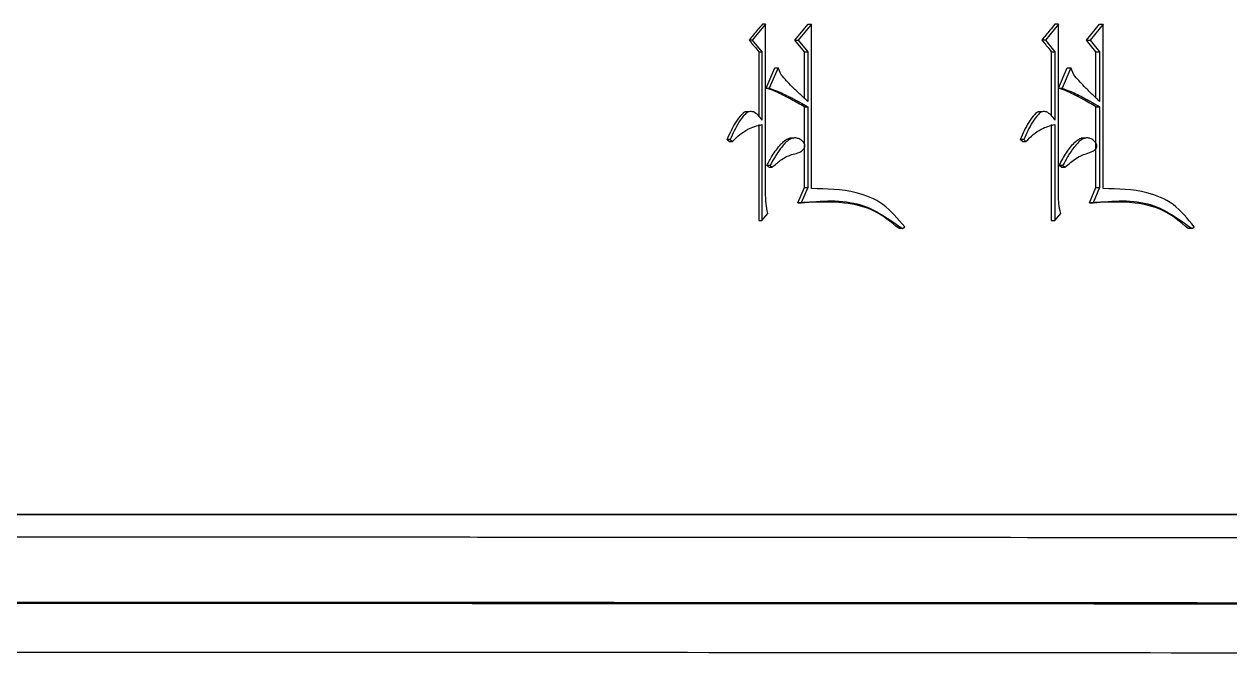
# Model space of a CAD drawing. Header units: millimetres. Extents: x 2371 to 4515, y 843 to 2359.
# Drawn here: x 3246.86 to 3261.54, y 1064.14 to 1071.88 of the extents above; entities that cross this region are included whole.
import ezdxf

# ---------------------------------------------------------------- set-up
doc = ezdxf.new("R2010")
doc.units = ezdxf.units.MM

msp = doc.modelspace()

# ---------------------------------------------------------------- linework, layer by layer
at = {"color": 7, "linetype": 'Continuous', "lineweight": 25}
for p, q in [((3255.884, 1071.88), (3255.722, 1071.686)), ((3255.884, 1071.88), (3255.845, 1071.88)), ((3255.884, 1069.793), (3255.884, 1071.88)), ((3256.24, 1071.686), (3256.401, 1071.88)), ((3256.441, 1071.88), (3256.28, 1071.686)), ((3256.401, 1071.88), (3256.441, 1071.88)), ((3256.441, 1069.879), (3256.441, 1071.88)), ((3259.449, 1071.88), (3259.291, 1071.686)), ((3259.449, 1071.88), (3259.405, 1071.88)), ((3259.449, 1069.793), (3259.449, 1071.88)), ((3259.791, 1071.686), (3259.949, 1071.88)), ((3259.994, 1071.88), (3259.836, 1071.686)), ((3259.949, 1071.88), (3259.994, 1071.88)), ((3259.994, 1069.879), (3259.994, 1071.88)), ((3255.722, 1071.686), (3255.683, 1071.686)), ((3255.722, 1071.686), (3255.839, 1071.545)), ((3256.24, 1071.686), (3256.28, 1071.686)), ((3256.356, 1071.545), (3256.24, 1071.686)), ((3256.28, 1071.686), (3256.396, 1071.545)), ((3259.291, 1071.686), (3259.247, 1071.686)), ((3259.291, 1071.686), (3259.405, 1071.545)), ((3259.791, 1071.686), (3259.836, 1071.686)), ((3259.905, 1071.545), (3259.791, 1071.686)), ((3259.836, 1071.686), (3259.95, 1071.545)), ((3255.8, 1071.545), (3255.839, 1071.545)), ((3255.8, 1071.545), (3255.8, 1070.761)), ((3255.839, 1071.545), (3255.839, 1070.712)), ((3256.356, 1071.545), (3256.396, 1071.545)), ((3256.356, 1070.976), (3256.356, 1071.545)), ((3256.396, 1071.545), (3256.396, 1070.939)), ((3259.361, 1071.545), (3259.405, 1071.545)), ((3259.361, 1071.545), (3259.361, 1070.768)), ((3259.405, 1071.545), (3259.405, 1070.712)), ((3259.905, 1071.545), (3259.95, 1071.545)), ((3259.905, 1070.982), (3259.905, 1071.545)), ((3259.95, 1071.545), (3259.95, 1070.939)), ((3255.89, 1071.101), (3255.998, 1071.35)), ((3256.037, 1071.35), (3255.929, 1071.101)), ((3255.998, 1071.35), (3256.037, 1071.35)), ((3256.073, 1071.264), (3256.037, 1071.35)), ((3259.449, 1071.102), (3259.555, 1071.35)), ((3259.599, 1071.35), (3259.493, 1071.101)), ((3259.555, 1071.35), (3259.599, 1071.35)), ((3259.634, 1071.264), (3259.599, 1071.35)), ((3255.89, 1071.101), (3255.929, 1071.101)), ((3259.449, 1071.101), (3259.493, 1071.101)), ((3256.356, 1070.874), (3256.396, 1070.874)), ((3256.356, 1070.422), (3256.356, 1070.874)), ((3256.396, 1070.874), (3256.396, 1069.89)), ((3259.905, 1070.874), (3259.95, 1070.874)), ((3259.905, 1069.89), (3259.905, 1070.874)), ((3259.95, 1070.874), (3259.95, 1069.89)), ((3255.675, 1070.811), (3255.636, 1070.811)), ((3259.245, 1070.811), (3259.201, 1070.811)), ((3255.8, 1070.658), (3255.8, 1069.49)), ((3255.839, 1070.658), (3255.839, 1069.49)), ((3259.361, 1070.658), (3259.361, 1069.49)), ((3259.405, 1070.658), (3259.405, 1069.49)), ((3255.451, 1070.474), (3255.413, 1070.474)), ((3255.44, 1070.452), (3255.413, 1070.474)), ((3255.44, 1070.452), (3255.479, 1070.452)), ((3255.451, 1070.474), (3255.479, 1070.452)), ((3256.217, 1070.493), (3256.177, 1070.493)), ((3259.027, 1070.474), (3258.983, 1070.474)), ((3259.01, 1070.452), (3258.983, 1070.474)), ((3259.01, 1070.452), (3259.053, 1070.452)), ((3259.027, 1070.474), (3259.053, 1070.452)), ((3259.769, 1070.491), (3259.724, 1070.491)), ((3256.356, 1069.89), (3256.356, 1070.401)), ((3255.938, 1070.16), (3255.899, 1070.16)), ((3255.926, 1070.139), (3255.965, 1070.139)), ((3259.484, 1070.139), (3259.458, 1070.16)), ((3259.502, 1070.16), (3259.528, 1070.139)), ((3256.276, 1069.706), (3256.356, 1069.89)), ((3256.396, 1069.89), (3256.316, 1069.706)), ((3256.356, 1069.89), (3256.396, 1069.89)), ((3259.826, 1069.706), (3259.905, 1069.89)), ((3259.95, 1069.89), (3259.871, 1069.706)), ((3259.905, 1069.89), (3259.95, 1069.89)), ((3256.276, 1069.706), (3256.316, 1069.706)), ((3259.826, 1069.706), (3259.871, 1069.706)), ((3255.839, 1069.49), (3255.911, 1069.576)), ((3259.405, 1069.49), (3259.476, 1069.576)), ((3255.8, 1069.49), (3255.839, 1069.49)), ((3257.55, 1069.392), (3257.508, 1069.392)), ((3257.55, 1069.392), (3257.577, 1069.414)), ((3259.361, 1069.49), (3259.405, 1069.49)), ((3261.075, 1069.392), (3261.029, 1069.392)), ((3261.075, 1069.392), (3261.101, 1069.414))]:
    msp.add_line(p, q, dxfattribs=at)
at = {"color": 7, "linetype": 'Continuous', "lineweight": 25, "flags": 128}
for points in [[(3255.926, 1070.139), (3255.919, 1070.144), (3255.912, 1070.15), (3255.899, 1070.16)], [(3255.938, 1070.16), (3255.945, 1070.155), (3255.955, 1070.147), (3255.965, 1070.139)], [(3259.502, 1070.16), (3259.486, 1070.16), (3259.472, 1070.16), (3259.458, 1070.16)], [(3259.484, 1070.139), (3259.501, 1070.139), (3259.515, 1070.139), (3259.528, 1070.139)]]:
    msp.add_lwpolyline(points, dxfattribs=at)
at = {"color": 7, "linetype": 'Continuous', "lineweight": 25}
for points, knots in [([(3255.845, 1071.88), (3255.824, 1071.855), (3255.787, 1071.81), (3255.733, 1071.745), (3255.699, 1071.706), (3255.683, 1071.686)], [0, 0, 0, 0, 0.384798, 0.692399, 1, 1, 1, 1]), ([(3259.405, 1071.88), (3259.385, 1071.855), (3259.349, 1071.81), (3259.296, 1071.745), (3259.263, 1071.706), (3259.247, 1071.686)], [0, 0, 0, 0, 0.384798, 0.692399, 1, 1, 1, 1]), ([(3255.683, 1071.686), (3255.693, 1071.673), (3255.714, 1071.648), (3255.753, 1071.601), (3255.782, 1071.567), (3255.8, 1071.545)], [0, 0, 0, 0, 0.266401, 0.532803, 1, 1, 1, 1]), ([(3259.247, 1071.686), (3259.257, 1071.673), (3259.278, 1071.648), (3259.316, 1071.601), (3259.344, 1071.567), (3259.361, 1071.545)], [0, 0, 0, 0, 0.266401, 0.532803, 1, 1, 1, 1]), ([(3256.396, 1070.939), (3256.364, 1070.969), (3256.299, 1071.029), (3256.189, 1071.134), (3256.116, 1071.216), (3256.073, 1071.264)], [0, 0, 0, 0, 0.28957, 0.579171, 1, 1, 1, 1]), ([(3259.95, 1070.939), (3259.918, 1070.969), (3259.855, 1071.029), (3259.747, 1071.135), (3259.676, 1071.216), (3259.634, 1071.264)], [0, 0, 0, 0, 0.28957, 0.579171, 1, 1, 1, 1]), ([(3256.356, 1070.874), (3256.303, 1070.904), (3256.237, 1070.942), (3256.115, 1071.007), (3256.015, 1071.059), (3255.924, 1071.09), (3255.89, 1071.101)], [0, 0, 0, 0, 0.352069, 0.440085, 0.792293, 1, 1, 1, 1]), ([(3255.929, 1071.101), (3255.986, 1071.08), (3256.072, 1071.048), (3256.157, 1071.005), (3256.191, 1070.987), (3256.205, 1070.98), (3256.218, 1070.973), (3256.23, 1070.967), (3256.238, 1070.962), (3256.245, 1070.959), (3256.252, 1070.955), (3256.259, 1070.951), (3256.265, 1070.948), (3256.274, 1070.943), (3256.28, 1070.939), (3256.287, 1070.936), (3256.294, 1070.932), (3256.3, 1070.928), (3256.309, 1070.924), (3256.316, 1070.92), (3256.324, 1070.915), (3256.331, 1070.911), (3256.337, 1070.908), (3256.344, 1070.904), (3256.351, 1070.9), (3256.359, 1070.896), (3256.366, 1070.892), (3256.374, 1070.887), (3256.381, 1070.883), (3256.389, 1070.879), (3256.393, 1070.876), (3256.396, 1070.874)], [0, 0, 0, 0, 0.353012, 0.528911, 0.550896, 0.572881, 0.61685, 0.638835, 0.649827, 0.671812, 0.682805, 0.693797, 0.715782, 0.726774, 0.748759, 0.759751, 0.770744, 0.792728, 0.803721, 0.825705, 0.836698, 0.858683, 0.869675, 0.880667, 0.902652, 0.913644, 0.935629, 0.946622, 0.968606, 0.979599, 1, 1, 1, 1]), ([(3259.905, 1070.874), (3259.853, 1070.905), (3259.788, 1070.942), (3259.669, 1071.007), (3259.572, 1071.059), (3259.482, 1071.09), (3259.449, 1071.101)], [0, 0, 0, 0, 0.3520687, 0.4400852, 0.7922934, 1, 1, 1, 1]), ([(3259.493, 1071.101), (3259.549, 1071.08), (3259.633, 1071.048), (3259.716, 1071.005), (3259.749, 1070.987), (3259.763, 1070.98), (3259.776, 1070.973), (3259.787, 1070.967), (3259.795, 1070.962), (3259.802, 1070.959), (3259.809, 1070.955), (3259.815, 1070.951), (3259.822, 1070.948), (3259.83, 1070.943), (3259.836, 1070.939), (3259.843, 1070.936), (3259.849, 1070.932), (3259.856, 1070.928), (3259.864, 1070.924), (3259.871, 1070.92), (3259.879, 1070.915), (3259.885, 1070.911), (3259.892, 1070.908), (3259.898, 1070.904), (3259.905, 1070.9), (3259.913, 1070.896), (3259.92, 1070.892), (3259.928, 1070.887), (3259.934, 1070.883), (3259.942, 1070.879), (3259.947, 1070.876), (3259.95, 1070.874)], [0, 0, 0, 0, 0.353012, 0.528911, 0.550896, 0.572881, 0.61685, 0.638835, 0.649827, 0.671812, 0.682805, 0.693797, 0.715782, 0.726774, 0.748759, 0.759751, 0.770744, 0.792728, 0.803721, 0.825706, 0.836698, 0.858683, 0.869675, 0.880667, 0.902652, 0.913645, 0.935629, 0.946622, 0.968606, 0.979599, 1, 1, 1, 1]), ([(3255.644, 1070.813), (3255.644, 1070.813), (3255.624, 1070.811), (3255.576, 1070.768), (3255.496, 1070.658), (3255.446, 1070.547), (3255.413, 1070.474)], [0, 0, 0, 0, 0.007269, 0.146889, 0.437379, 1, 1, 1, 1]), ([(3255.839, 1070.712), (3255.825, 1070.732), (3255.796, 1070.772), (3255.749, 1070.809), (3255.708, 1070.818), (3255.671, 1070.813), (3255.615, 1070.771), (3255.535, 1070.657), (3255.485, 1070.547), (3255.451, 1070.474)], [0, 0, 0, 0, 0.120783, 0.237942, 0.284243, 0.33082, 0.424981, 0.62081, 1, 1, 1, 1]), ([(3259.21, 1070.813), (3259.209, 1070.813), (3259.19, 1070.811), (3259.143, 1070.768), (3259.064, 1070.658), (3259.015, 1070.547), (3258.983, 1070.474)], [0, 0, 0, 0, 0.007364, 0.146944, 0.437347, 1, 1, 1, 1]), ([(3259.405, 1070.712), (3259.391, 1070.732), (3259.363, 1070.772), (3259.317, 1070.809), (3259.277, 1070.818), (3259.241, 1070.813), (3259.186, 1070.771), (3259.108, 1070.657), (3259.059, 1070.547), (3259.027, 1070.474)], [0, 0, 0, 0, 0.120818, 0.238007, 0.284295, 0.33086, 0.424999, 0.620775, 1, 1, 1, 1]), ([(3255.479, 1070.452), (3255.538, 1070.509), (3255.644, 1070.61), (3255.78, 1070.643), (3255.839, 1070.658)], [0, 0, 0, 0, 0.565391, 1, 1, 1, 1]), ([(3259.053, 1070.452), (3259.111, 1070.509), (3259.214, 1070.61), (3259.348, 1070.644), (3259.405, 1070.658)], [0, 0, 0, 0, 0.565391, 1, 1, 1, 1]), ([(3255.899, 1070.16), (3255.92, 1070.2), (3255.97, 1070.292), (3256.044, 1070.392), (3256.114, 1070.464), (3256.162, 1070.49), (3256.2, 1070.498), (3256.216, 1070.493), (3256.22, 1070.492)], [0, 0, 0, 0, 0.274296, 0.631438, 0.760854, 0.891795, 0.971189, 1, 1, 1, 1]), ([(3255.965, 1070.139), (3255.998, 1070.168), (3256.07, 1070.232), (3256.196, 1070.301), (3256.31, 1070.314), (3256.353, 1070.366), (3256.361, 1070.389), (3256.362, 1070.412), (3256.353, 1070.435), (3256.33, 1070.461), (3256.296, 1070.482), (3256.254, 1070.498), (3256.208, 1070.493), (3256.138, 1070.456), (3256.042, 1070.343), (3255.977, 1070.232), (3255.939, 1070.161), (3255.938, 1070.16)], [0, 0, 0, 0, 0.117809, 0.254848, 0.391031, 0.410857, 0.430654, 0.450876, 0.468611, 0.491916, 0.540003, 0.576761, 0.613939, 0.66464, 0.78945, 0.997759, 1, 1, 1, 1]), ([(3259.458, 1070.16), (3259.486, 1070.213), (3259.541, 1070.315), (3259.622, 1070.42), (3259.687, 1070.477), (3259.728, 1070.495), (3259.758, 1070.497), (3259.773, 1070.492), (3259.775, 1070.492)], [0, 0, 0, 0, 0.3605772, 0.6979121, 0.8106017, 0.8991884, 0.9881208, 1, 1, 1, 1]), ([(3259.528, 1070.139), (3259.572, 1070.177), (3259.65, 1070.247), (3259.77, 1070.301), (3259.855, 1070.324), (3259.897, 1070.353), (3259.912, 1070.374), (3259.917, 1070.388), (3259.917, 1070.404), (3259.91, 1070.425), (3259.891, 1070.453), (3259.858, 1070.481), (3259.814, 1070.496), (3259.769, 1070.495), (3259.706, 1070.461), (3259.638, 1070.385), (3259.565, 1070.278), (3259.523, 1070.2), (3259.502, 1070.16)], [0, 0, 0, 0, 0.156027, 0.282026, 0.363634, 0.404884, 0.41922, 0.430594, 0.442017, 0.458331, 0.488158, 0.530974, 0.573109, 0.616801, 0.655305, 0.770242, 0.882988, 1, 1, 1, 1]), ([(3257.577, 1069.414), (3257.494, 1069.513), (3257.332, 1069.707), (3256.925, 1069.869), (3256.625, 1069.875), (3256.441, 1069.879)], [0, 0, 0, 0, 0.287817, 0.565935, 1, 1, 1, 1]), ([(3261.101, 1069.414), (3261.021, 1069.513), (3260.863, 1069.707), (3260.466, 1069.869), (3260.172, 1069.875), (3259.994, 1069.879)], [0, 0, 0, 0, 0.287817, 0.565935, 1, 1, 1, 1]), ([(3255.911, 1069.576), (3255.902, 1069.616), (3255.886, 1069.687), (3255.885, 1069.76), (3255.884, 1069.793)], [0, 0, 0, 0, 0.558835, 1, 1, 1, 1]), ([(3257.508, 1069.392), (3257.409, 1069.474), (3257.211, 1069.636), (3256.776, 1069.727), (3256.465, 1069.714), (3256.276, 1069.706)], [0, 0, 0, 0, 0.284866, 0.563033, 1, 1, 1, 1]), ([(3256.316, 1069.706), (3256.565, 1069.729), (3257.012, 1069.769), (3257.385, 1069.508), (3257.55, 1069.392)], [0, 0, 0, 0, 0.55707, 1, 1, 1, 1]), ([(3259.476, 1069.576), (3259.467, 1069.616), (3259.451, 1069.687), (3259.45, 1069.76), (3259.449, 1069.793)], [0, 0, 0, 0, 0.558835, 1, 1, 1, 1]), ([(3261.029, 1069.392), (3260.932, 1069.474), (3260.739, 1069.636), (3260.314, 1069.727), (3260.011, 1069.714), (3259.826, 1069.706)], [0, 0, 0, 0, 0.284866, 0.563033, 1, 1, 1, 1]), ([(3259.871, 1069.706), (3260.114, 1069.729), (3260.55, 1069.769), (3260.914, 1069.508), (3261.075, 1069.392)], [0, 0, 0, 0, 0.55707, 1, 1, 1, 1]), ([(3278.55, 1065.911), (3277.813, 1065.911), (3276.159, 1065.911), (3272.309, 1065.911), (3268.069, 1065.911), (3262.469, 1065.911), (3256.617, 1065.911), (3250.486, 1065.911), (3244.09, 1065.911), (3240.096, 1065.911), (3237.392, 1065.911)], [0, 0, 0, 0, 0.067523, 0.151508, 0.319648, 0.403633, 0.571771, 0.739907, 0.823891, 1, 1, 1, 1]), ([(3237.5, 1065.911), (3238.147, 1065.911), (3241.382, 1065.911), (3247.134, 1065.911), (3253.334, 1065.911), (3259.343, 1065.911), (3263.982, 1065.911), (3269.52, 1065.911), (3273.728, 1065.911), (3278.662, 1065.911), (3283.26, 1065.911), (3287.355, 1065.911), (3291.037, 1065.911), (3293.645, 1065.911), (3296.455, 1065.911), (3298.326, 1065.911), (3300.354, 1065.912), (3301.11, 1065.912), (3301.639, 1065.912)], [0, 0, 0, 0, 0.020124, 0.100733, 0.181328, 0.221587, 0.302184, 0.342442, 0.423039, 0.463298, 0.543894, 0.624491, 0.664749, 0.745346, 0.785604, 0.8662, 0.906458, 1, 1, 1, 1]), ([(3212.323, 1065.64), (3214.718, 1065.641), (3219.523, 1065.642), (3226.847, 1065.643), (3232.792, 1065.643), (3237.324, 1065.642), (3240.457, 1065.642), (3243.573, 1065.641), (3246.666, 1065.64), (3249.732, 1065.639), (3252.763, 1065.638), (3257.017, 1065.635), (3262.558, 1065.632), (3269.302, 1065.627), (3276.029, 1065.62), (3281.75, 1065.613), (3286.471, 1065.605), (3290.274, 1065.598), (3293.708, 1065.59), (3296.666, 1065.581), (3299.12, 1065.571), (3300.165, 1065.564), (3300.697, 1065.561)], [0, 0, 0, 0, 0.060834, 0.1220737, 0.183719, 0.2102711, 0.2368979, 0.2635992, 0.2903751, 0.3172255, 0.3441506, 0.3711502, 0.4324096, 0.4986217, 0.5697855, 0.6458999, 0.6994123, 0.7551267, 0.8130428, 0.8731605, 0.9354796, 1, 1, 1, 1]), ([(3301.453, 1064.761), (3300.953, 1064.765), (3299.967, 1064.771), (3297.687, 1064.78), (3294.926, 1064.789), (3291.698, 1064.797), (3288.087, 1064.804), (3283.541, 1064.812), (3277.938, 1064.82), (3271.219, 1064.827), (3264.317, 1064.833), (3257.387, 1064.837), (3250.563, 1064.841), (3243.953, 1064.843), (3237.643, 1064.844), (3231.121, 1064.845), (3224.539, 1064.845), (3218.061, 1064.844), (3214.055, 1064.842), (3212.182, 1064.842)], [0, 0, 0, 0, 0.060587, 0.1195299, 0.1768287, 0.2324833, 0.2864935, 0.3388593, 0.4142998, 0.4860434, 0.5540892, 0.6184368, 0.6790855, 0.7360349, 0.7892846, 0.838834, 0.8991333, 0.9528558, 1, 1, 1, 1]), ([(3301.99, 1064.747), (3301.265, 1064.752), (3299.815, 1064.761), (3296.025, 1064.774), (3291.127, 1064.786), (3285.086, 1064.797), (3278.038, 1064.807), (3270.095, 1064.815), (3261.396, 1064.822), (3252.088, 1064.827), (3242.331, 1064.83), (3232.297, 1064.831), (3222.137, 1064.831), (3215.449, 1064.829), (3212.105, 1064.829)], [0, 0, 0, 0, 0.083333, 0.166667, 0.25, 0.333334, 0.416667, 0.5, 0.583334, 0.666667, 0.75, 0.833334, 0.916667, 1, 1, 1, 1]), ([(3211.974, 1064.24), (3214.999, 1064.241), (3221.035, 1064.242), (3230.188, 1064.243), (3239.23, 1064.241), (3248.058, 1064.238), (3256.55, 1064.234), (3263.394, 1064.228), (3268.852, 1064.223), (3273.204, 1064.219), (3277.662, 1064.213), (3282.141, 1064.207), (3286.275, 1064.199), (3290.015, 1064.192), (3293.333, 1064.183), (3296.369, 1064.174), (3299.021, 1064.165), (3301.256, 1064.154), (3302.234, 1064.146), (3302.733, 1064.142)], [0, 0, 0, 0, 0.0746907, 0.1490623, 0.2231148, 0.2968479, 0.3702616, 0.4433557, 0.4832428, 0.5266364, 0.5735359, 0.623941, 0.6778511, 0.7254581, 0.7754993, 0.8279744, 0.882883, 0.940225, 1, 1, 1, 1])]:
    msp.add_open_spline(points, degree=3, knots=knots, dxfattribs=at)

doc.saveas('drawing.dxf')
